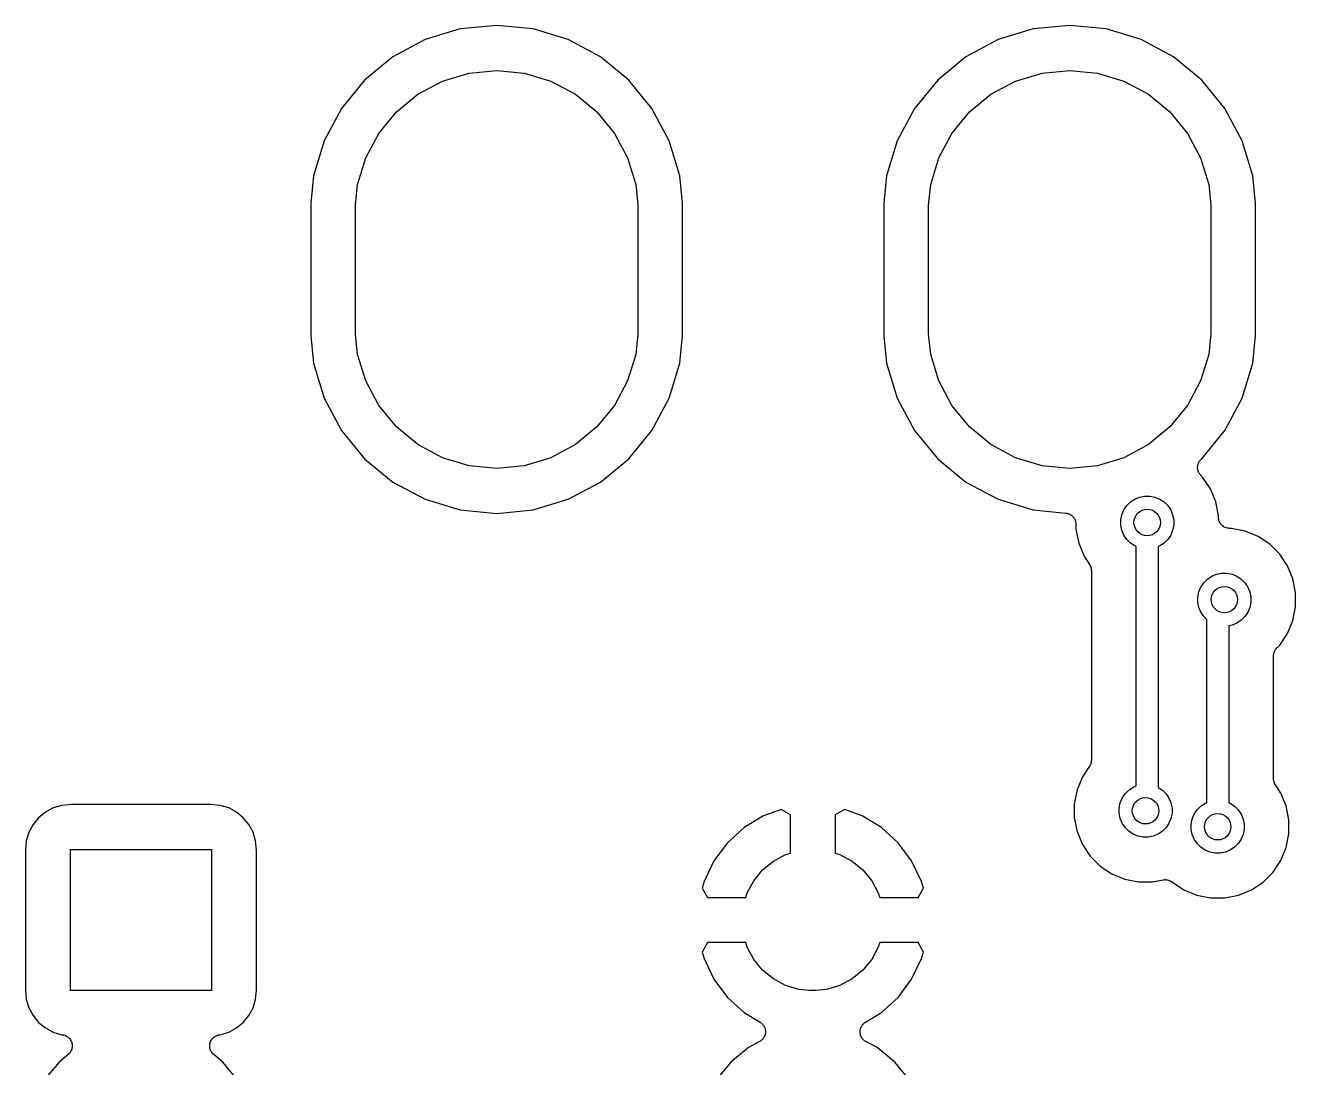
# Model space of a CAD drawing. Extents: x 0.81 to 4.31, y -4.31 to -0.81.
# Drawn here: x 1.423 to 1.991, y -2.138 to -1.673 of the extents above; entities that cross this region are included whole.
import ezdxf

# ---------------------------------------------------------------- set-up
doc = ezdxf.new("R2010")
doc.units = 0
doc.header["$MEASUREMENT"] = 0
doc.layers.add('BLACK', color=7, linetype='CONTINUOUS')

msp = doc.modelspace()

# ---------------------------------------------------------------- linework, layer by layer
at = {"layer": 'BLACK', "linetype": 'CONTINUOUS'}
for p, q in [((1.63386, -1.67251), (1.61759, -1.67411)), ((1.65013, -1.67411), (1.63386, -1.67251)), ((1.88976, -1.67251), (1.87349, -1.67411)), ((1.90603, -1.67411), (1.88976, -1.67251)), ((1.60194, -1.67886), (1.58753, -1.68657)), ((1.61759, -1.67411), (1.60194, -1.67886)), ((1.66577, -1.67886), (1.65013, -1.67411)), ((1.68019, -1.68657), (1.66577, -1.67886)), ((1.85785, -1.67886), (1.84343, -1.68657)), ((1.87349, -1.67411), (1.85785, -1.67886)), ((1.92168, -1.67886), (1.90603, -1.67411)), ((1.93609, -1.68657), (1.92168, -1.67886)), ((1.58753, -1.68657), (1.57489, -1.69694)), ((1.69283, -1.69694), (1.68019, -1.68657)), ((1.84343, -1.68657), (1.8308, -1.69694)), ((1.94873, -1.69694), (1.93609, -1.68657)), ((1.60964, -1.69743), (1.62151, -1.69382)), ((1.62151, -1.69382), (1.63386, -1.69261)), ((1.63386, -1.69261), (1.64621, -1.69382)), ((1.64621, -1.69382), (1.65808, -1.69743)), ((1.86554, -1.69743), (1.87742, -1.69382)), ((1.87742, -1.69382), (1.88976, -1.69261)), ((1.88976, -1.69261), (1.90211, -1.69382)), ((1.90211, -1.69382), (1.91399, -1.69743)), ((1.57489, -1.69694), (1.56452, -1.70957)), ((1.59869, -1.70328), (1.60964, -1.69743)), ((1.65808, -1.69743), (1.66902, -1.70328)), ((1.7032, -1.70957), (1.69283, -1.69694)), ((1.8308, -1.69694), (1.82042, -1.70957)), ((1.8546, -1.70328), (1.86554, -1.69743)), ((1.91399, -1.69743), (1.92493, -1.70328)), ((1.9591, -1.70957), (1.94873, -1.69694)), ((1.5891, -1.71115), (1.59869, -1.70328)), ((1.66902, -1.70328), (1.67862, -1.71115)), ((1.84501, -1.71115), (1.8546, -1.70328)), ((1.92493, -1.70328), (1.93452, -1.71115)), ((1.56452, -1.70957), (1.55681, -1.72399)), ((1.58123, -1.72074), (1.5891, -1.71115)), ((1.67862, -1.71115), (1.68649, -1.72074)), ((1.7109, -1.72399), (1.7032, -1.70957)), ((1.82042, -1.70957), (1.81272, -1.72399)), ((1.83713, -1.72074), (1.84501, -1.71115)), ((1.93452, -1.71115), (1.94239, -1.72074)), ((1.96681, -1.72399), (1.9591, -1.70957)), ((1.55681, -1.72399), (1.55207, -1.73964)), ((1.57538, -1.73168), (1.58123, -1.72074)), ((1.68649, -1.72074), (1.69234, -1.73168)), ((1.71565, -1.73964), (1.7109, -1.72399)), ((1.81272, -1.72399), (1.80797, -1.73964)), ((1.83129, -1.73168), (1.83713, -1.72074)), ((1.94239, -1.72074), (1.94824, -1.73168)), ((1.97156, -1.73964), (1.96681, -1.72399)), ((1.57178, -1.74356), (1.57538, -1.73168)), ((1.69234, -1.73168), (1.69594, -1.74356)), ((1.82768, -1.74356), (1.83129, -1.73168)), ((1.94824, -1.73168), (1.95184, -1.74356)), ((1.55207, -1.73964), (1.55087, -1.75183)), ((1.71685, -1.75183), (1.71565, -1.73964)), ((1.80797, -1.73964), (1.80677, -1.75183)), ((1.97276, -1.75183), (1.97156, -1.73964)), ((1.57087, -1.75281), (1.57178, -1.74356)), ((1.69594, -1.74356), (1.69685, -1.75281)), ((1.82677, -1.75281), (1.82768, -1.74356)), ((1.95184, -1.74356), (1.95276, -1.75281)), ((1.55087, -1.75183), (1.55087, -1.81116)), ((1.71685, -1.81116), (1.71685, -1.75183)), ((1.80677, -1.75183), (1.80677, -1.81116)), ((1.97276, -1.81116), (1.97276, -1.75183)), ((1.57087, -1.81018), (1.57087, -1.75281)), ((1.69685, -1.75281), (1.69685, -1.81018)), ((1.82677, -1.81018), (1.82677, -1.75281)), ((1.95276, -1.75281), (1.95276, -1.81018)), ((1.55087, -1.81116), (1.55207, -1.82336)), ((1.57178, -1.81944), (1.57087, -1.81018)), ((1.69685, -1.81018), (1.69594, -1.81944)), ((1.71565, -1.82336), (1.71685, -1.81116)), ((1.80677, -1.81116), (1.80797, -1.82336)), ((1.82768, -1.81944), (1.82677, -1.81018)), ((1.95276, -1.81018), (1.95184, -1.81944)), ((1.97156, -1.82336), (1.97276, -1.81116)), ((1.57538, -1.83131), (1.57178, -1.81944)), ((1.69594, -1.81944), (1.69234, -1.83131)), ((1.83129, -1.83131), (1.82768, -1.81944)), ((1.95184, -1.81944), (1.94824, -1.83131)), ((1.55207, -1.82336), (1.55681, -1.839)), ((1.7109, -1.839), (1.71565, -1.82336)), ((1.80797, -1.82336), (1.81272, -1.839)), ((1.96681, -1.839), (1.97156, -1.82336)), ((1.58123, -1.84225), (1.57538, -1.83131)), ((1.69234, -1.83131), (1.68649, -1.84225)), ((1.83713, -1.84225), (1.83129, -1.83131)), ((1.94824, -1.83131), (1.94239, -1.84225)), ((1.55681, -1.839), (1.56452, -1.85342)), ((1.5891, -1.85184), (1.58123, -1.84225)), ((1.68649, -1.84225), (1.67862, -1.85184)), ((1.7032, -1.85342), (1.7109, -1.839)), ((1.81272, -1.839), (1.82042, -1.85342)), ((1.84501, -1.85184), (1.83713, -1.84225)), ((1.94239, -1.84225), (1.93452, -1.85184)), ((1.9591, -1.85342), (1.96681, -1.839)), ((1.56452, -1.85342), (1.57489, -1.86605)), ((1.59869, -1.85972), (1.5891, -1.85184)), ((1.67862, -1.85184), (1.66902, -1.85972)), ((1.69283, -1.86605), (1.7032, -1.85342)), ((1.82042, -1.85342), (1.8308, -1.86605)), ((1.8546, -1.85972), (1.84501, -1.85184)), ((1.93452, -1.85184), (1.92493, -1.85972)), ((1.94873, -1.86605), (1.9591, -1.85342)), ((1.60964, -1.86557), (1.59869, -1.85972)), ((1.66902, -1.85972), (1.65808, -1.86557)), ((1.86554, -1.86557), (1.8546, -1.85972)), ((1.92493, -1.85972), (1.91399, -1.86557)), ((1.57489, -1.86605), (1.58753, -1.87643)), ((1.62151, -1.86917), (1.60964, -1.86557)), ((1.65808, -1.86557), (1.64621, -1.86917)), ((1.68019, -1.87643), (1.69283, -1.86605)), ((1.8308, -1.86605), (1.84343, -1.87643)), ((1.87742, -1.86917), (1.86554, -1.86557)), ((1.91399, -1.86557), (1.90211, -1.86917)), ((1.94854, -1.86624), (1.9487, -1.86608)), ((1.9487, -1.86608), (1.94873, -1.86605)), ((1.63386, -1.87038), (1.62151, -1.86917)), ((1.64621, -1.86917), (1.63386, -1.87038)), ((1.88976, -1.87038), (1.87742, -1.86917)), ((1.90211, -1.86917), (1.88976, -1.87038)), ((1.94687, -1.86989), (1.9469, -1.86967)), ((1.9469, -1.87015), (1.94687, -1.86989)), ((1.9469, -1.86944), (1.94695, -1.86918)), ((1.9469, -1.86967), (1.9469, -1.86944)), ((1.9469, -1.87041), (1.9469, -1.87015)), ((1.94694, -1.87064), (1.9469, -1.87041)), ((1.94696, -1.87086), (1.94694, -1.87064)), ((1.94695, -1.86918), (1.94698, -1.86892)), ((1.94703, -1.87112), (1.94696, -1.87086)), ((1.94698, -1.86892), (1.94705, -1.8687)), ((1.94708, -1.87137), (1.94703, -1.87112)), ((1.94705, -1.8687), (1.94709, -1.86848)), ((1.94717, -1.87158), (1.94708, -1.87137)), ((1.94709, -1.86848), (1.94719, -1.86824)), ((1.94723, -1.8718), (1.94717, -1.87158)), ((1.94719, -1.86824), (1.94727, -1.86799)), ((1.94735, -1.87203), (1.94723, -1.8718)), ((1.94727, -1.86799), (1.94738, -1.86779)), ((1.94738, -1.86779), (1.94747, -1.86758)), ((1.94747, -1.86758), (1.94761, -1.86736)), ((1.94761, -1.86736), (1.94774, -1.86713)), ((1.94774, -1.86713), (1.94788, -1.86696)), ((1.94788, -1.86696), (1.94801, -1.86677)), ((1.94801, -1.86677), (1.9482, -1.86659)), ((1.9482, -1.86659), (1.94836, -1.86638)), ((1.94836, -1.86638), (1.94854, -1.86624)), ((1.58753, -1.87643), (1.60194, -1.88413)), ((1.66577, -1.88413), (1.68019, -1.87643)), ((1.84343, -1.87643), (1.85785, -1.88413)), ((1.94745, -1.87227), (1.94735, -1.87203)), ((1.94757, -1.87247), (1.94745, -1.87227)), ((1.94768, -1.87267), (1.94757, -1.87247)), ((1.94784, -1.87287), (1.94768, -1.87267)), ((1.94799, -1.87309), (1.94784, -1.87287)), ((1.94815, -1.87325), (1.94799, -1.87309)), ((1.94829, -1.87343), (1.94815, -1.87325)), ((1.94834, -1.87348), (1.94829, -1.87343)), ((1.94909, -1.87424), (1.94834, -1.87348)), ((1.95257, -1.87945), (1.94909, -1.87424)), ((1.91879, -1.88405), (1.92094, -1.88316)), ((1.92094, -1.88316), (1.92322, -1.8827)), ((1.92322, -1.8827), (1.92555, -1.8827)), ((1.92555, -1.8827), (1.92783, -1.88316)), ((1.92783, -1.88316), (1.92998, -1.88405)), ((1.95497, -1.88524), (1.95257, -1.87945)), ((1.60194, -1.88413), (1.61759, -1.88888)), ((1.61759, -1.88888), (1.63386, -1.89048)), ((1.63386, -1.89048), (1.65013, -1.88888)), ((1.65013, -1.88888), (1.66577, -1.88413)), ((1.85785, -1.88413), (1.87349, -1.88888)), ((1.87349, -1.88888), (1.88806, -1.89031)), ((1.91392, -1.88892), (1.91521, -1.88698)), ((1.91521, -1.88698), (1.91685, -1.88534)), ((1.91685, -1.88534), (1.91879, -1.88405)), ((1.92998, -1.88405), (1.93191, -1.88534)), ((1.93191, -1.88534), (1.93356, -1.88698)), ((1.93356, -1.88698), (1.93485, -1.88892)), ((1.95619, -1.89138), (1.95497, -1.88524)), ((1.88806, -1.89031), (1.88813, -1.89032)), ((1.88813, -1.89032), (1.88835, -1.89037)), ((1.88835, -1.89037), (1.88858, -1.89039)), ((1.88858, -1.89039), (1.88883, -1.89047)), ((1.88883, -1.89047), (1.88909, -1.89052)), ((1.88909, -1.89052), (1.88929, -1.89061)), ((1.88929, -1.89061), (1.88951, -1.89068)), ((1.88951, -1.89068), (1.88974, -1.8908)), ((1.88974, -1.8908), (1.88998, -1.89091)), ((1.88998, -1.89091), (1.89017, -1.89104)), ((1.89017, -1.89104), (1.89037, -1.89114)), ((1.89037, -1.89114), (1.89057, -1.89131)), ((1.89057, -1.89131), (1.89079, -1.89146)), ((1.89079, -1.89146), (1.89095, -1.89162)), ((1.89095, -1.89162), (1.89112, -1.89177)), ((1.89112, -1.89177), (1.89129, -1.89197)), ((1.89129, -1.89197), (1.89147, -1.89216)), ((1.89147, -1.89216), (1.89159, -1.89235)), ((1.89159, -1.89235), (1.89174, -1.89252)), ((1.89174, -1.89252), (1.89186, -1.89275)), ((1.89186, -1.89275), (1.892, -1.89297)), ((1.892, -1.89297), (1.89209, -1.89318)), ((1.89209, -1.89318), (1.8922, -1.89338)), ((1.8922, -1.89338), (1.89227, -1.89363)), ((1.89227, -1.89363), (1.89237, -1.89388)), ((1.89237, -1.89388), (1.89241, -1.8941)), ((1.89241, -1.8941), (1.89248, -1.89432)), ((1.89248, -1.89432), (1.8925, -1.89458)), ((1.8925, -1.89458), (1.89255, -1.89484)), ((1.91257, -1.89335), (1.91303, -1.89107)), ((1.91257, -1.89568), (1.91257, -1.89335)), ((1.91303, -1.89107), (1.91392, -1.88892)), ((1.93485, -1.88892), (1.93574, -1.89107)), ((1.93574, -1.89107), (1.93619, -1.89335)), ((1.93619, -1.89335), (1.93619, -1.89568)), ((1.95619, -1.89215), (1.95619, -1.89138)), ((1.95624, -1.89262), (1.95619, -1.89215)), ((1.95628, -1.89309), (1.95624, -1.89262)), ((1.95629, -1.89311), (1.95628, -1.89309)), ((1.95629, -1.89312), (1.95629, -1.89311)), ((1.95643, -1.89357), (1.95629, -1.89312)), ((1.95656, -1.89402), (1.95643, -1.89357)), ((1.95657, -1.89404), (1.95656, -1.89402)), ((1.95657, -1.89406), (1.95657, -1.89404)), ((1.95679, -1.89447), (1.95657, -1.89406)), ((1.95701, -1.89489), (1.95679, -1.89447)), ((1.89255, -1.89484), (1.89255, -1.89506)), ((1.89255, -1.89506), (1.89257, -1.89529)), ((1.89257, -1.89529), (1.89257, -1.89765)), ((1.89257, -1.89765), (1.8938, -1.90379)), ((1.91303, -1.89796), (1.91257, -1.89568)), ((1.91392, -1.90011), (1.91303, -1.89796)), ((1.91521, -1.90204), (1.91392, -1.90011)), ((1.93485, -1.90011), (1.93356, -1.90204)), ((1.93574, -1.89796), (1.93485, -1.90011)), ((1.93619, -1.89568), (1.93574, -1.89796)), ((1.95702, -1.8949), (1.95701, -1.89489)), ((1.95703, -1.89492), (1.95702, -1.8949)), ((1.95733, -1.89528), (1.95703, -1.89492)), ((1.95762, -1.89565), (1.95733, -1.89528)), ((1.95764, -1.89566), (1.95762, -1.89565)), ((1.95765, -1.89568), (1.95764, -1.89566)), ((1.95801, -1.89598), (1.95765, -1.89568)), ((1.95837, -1.89628), (1.95801, -1.89598)), ((1.95839, -1.89629), (1.95837, -1.89628)), ((1.9584, -1.8963), (1.95839, -1.89629)), ((1.95881, -1.89652), (1.9584, -1.8963)), ((1.95922, -1.89675), (1.95881, -1.89652)), ((1.95924, -1.89675), (1.95922, -1.89675)), ((1.95926, -1.89676), (1.95924, -1.89675)), ((1.95971, -1.8969), (1.95926, -1.89676)), ((1.96016, -1.89704), (1.95971, -1.8969)), ((1.96017, -1.89704), (1.96016, -1.89704)), ((1.96019, -1.89705), (1.96017, -1.89704)), ((1.96066, -1.8971), (1.96019, -1.89705)), ((1.96112, -1.89715), (1.96066, -1.8971)), ((1.96116, -1.89715), (1.96112, -1.89715)), ((1.96119, -1.89715), (1.96116, -1.89715)), ((1.96116, -1.89715), (1.96116, -1.89715)), ((1.96116, -1.89715), (1.96116, -1.89715)), ((1.96197, -1.89715), (1.96119, -1.89715)), ((1.96811, -1.89837), (1.96197, -1.89715)), ((1.9739, -1.90077), (1.96811, -1.89837)), ((1.8938, -1.90379), (1.89619, -1.90958)), ((1.91685, -1.90369), (1.91521, -1.90204)), ((1.91879, -1.90498), (1.91685, -1.90369)), ((1.91946, -1.90526), (1.91879, -1.90498)), ((1.91946, -2.01216), (1.91946, -1.90526)), ((1.92998, -1.90498), (1.9293, -1.90526)), ((1.9293, -1.90526), (1.9293, -2.0128)), ((1.93191, -1.90369), (1.92998, -1.90498)), ((1.93356, -1.90204), (1.93191, -1.90369)), ((1.97911, -1.90425), (1.9739, -1.90077)), ((1.98354, -1.90868), (1.97911, -1.90425)), ((1.89619, -1.90958), (1.89862, -1.91321)), ((1.98702, -1.91389), (1.98354, -1.90868)), ((1.89862, -1.91321), (1.89863, -1.91322)), ((1.89863, -1.91322), (1.89863, -1.91322)), ((1.89863, -1.91322), (1.89863, -1.91323)), ((1.89863, -1.91323), (1.89866, -1.91327)), ((1.89866, -1.91327), (1.89887, -1.91368)), ((1.89887, -1.91368), (1.89909, -1.91409)), ((1.89909, -1.91409), (1.89909, -1.91411)), ((1.89909, -1.91411), (1.89911, -1.91414)), ((1.89911, -1.91414), (1.89923, -1.91458)), ((1.89923, -1.91458), (1.89937, -1.91502)), ((1.89937, -1.91502), (1.89937, -1.91505)), ((1.89937, -1.91505), (1.89938, -1.91508)), ((1.89938, -1.91508), (1.89942, -1.91553)), ((1.89942, -1.91553), (1.89946, -1.91599)), ((1.89946, -1.91599), (1.89946, -2.00062)), ((1.95539, -1.91761), (1.95767, -1.91715)), ((1.95767, -1.91715), (1.96, -1.91715)), ((1.96, -1.91715), (1.96228, -1.91761)), ((1.98942, -1.91968), (1.98702, -1.91389)), ((1.94837, -1.92337), (1.94966, -1.92143)), ((1.94966, -1.92143), (1.9513, -1.91979)), ((1.9513, -1.91979), (1.95324, -1.9185)), ((1.95324, -1.9185), (1.95539, -1.91761)), ((1.96228, -1.91761), (1.96443, -1.9185)), ((1.96443, -1.9185), (1.96636, -1.91979)), ((1.96636, -1.91979), (1.96801, -1.92143)), ((1.96801, -1.92143), (1.9693, -1.92337)), ((1.99064, -1.92583), (1.98942, -1.91968)), ((1.94702, -1.9278), (1.94748, -1.92552)), ((1.94702, -1.93013), (1.94702, -1.9278)), ((1.94748, -1.92552), (1.94837, -1.92337)), ((1.9693, -1.92337), (1.97019, -1.92552)), ((1.97019, -1.92552), (1.97064, -1.9278)), ((1.97064, -1.9278), (1.97064, -1.93013)), ((1.99064, -1.9321), (1.99064, -1.92583)), ((1.94748, -1.93241), (1.94702, -1.93013)), ((1.94837, -1.93456), (1.94748, -1.93241)), ((1.97019, -1.93241), (1.9693, -1.93456)), ((1.97064, -1.93013), (1.97019, -1.93241)), ((1.98942, -1.93824), (1.99064, -1.9321)), ((1.94966, -1.93649), (1.94837, -1.93456)), ((1.95093, -1.93776), (1.94966, -1.93649)), ((1.95093, -2.01963), (1.95093, -1.93776)), ((1.96443, -1.93943), (1.96228, -1.94032)), ((1.96636, -1.93814), (1.96443, -1.93943)), ((1.96801, -1.93649), (1.96636, -1.93814)), ((1.9693, -1.93456), (1.96801, -1.93649)), ((1.98702, -1.94403), (1.98942, -1.93824)), ((1.96228, -1.94032), (1.96077, -1.94062)), ((1.96077, -1.94062), (1.96077, -2.01963)), ((1.98354, -1.94924), (1.98702, -1.94403)), ((1.9814, -1.95171), (1.98161, -1.9513)), ((1.98161, -1.9513), (1.98163, -1.95128)), ((1.98163, -1.95128), (1.98164, -1.95126)), ((1.98164, -1.95126), (1.98194, -1.95091)), ((1.98194, -1.95091), (1.98223, -1.95055)), ((1.98223, -1.95055), (1.98354, -1.94924)), ((1.98077, -1.95402), (1.98082, -1.95356)), ((1.98077, -1.95407), (1.98077, -1.95402)), ((1.98077, -1.95409), (1.98077, -1.95407)), ((1.98077, -1.95407), (1.98077, -1.95407)), ((1.98077, -1.95407), (1.98077, -1.95407)), ((1.98077, -2.0089), (1.98077, -1.95409)), ((1.98082, -1.95356), (1.98087, -1.9531)), ((1.98087, -1.95307), (1.98088, -1.95305)), ((1.98087, -1.9531), (1.98087, -1.95307)), ((1.98088, -1.95305), (1.98102, -1.9526)), ((1.98102, -1.9526), (1.98115, -1.95216)), ((1.98115, -1.95216), (1.98116, -1.95214)), ((1.98116, -1.95214), (1.98117, -1.95212)), ((1.98117, -1.95212), (1.9814, -1.95171)), ((1.89921, -2.0021), (1.89908, -2.00253)), ((1.89935, -2.00166), (1.89921, -2.0021)), ((1.89936, -2.00163), (1.89935, -2.00166)), ((1.89941, -2.00114), (1.89936, -2.0016)), ((1.89936, -2.0016), (1.89936, -2.00163)), ((1.89946, -2.00069), (1.89941, -2.00114)), ((1.89946, -2.00062), (1.89946, -2.00063)), ((1.89946, -2.00063), (1.89946, -2.00063)), ((1.89946, -2.00063), (1.89946, -2.00063)), ((1.89946, -2.00063), (1.89946, -2.00069)), ((1.89862, -2.00339), (1.89544, -2.00815)), ((1.89884, -2.00299), (1.89862, -2.00339)), ((1.89906, -2.00259), (1.89884, -2.00299)), ((1.89907, -2.00256), (1.89906, -2.00259)), ((1.89908, -2.00253), (1.89907, -2.00256)), ((1.89544, -2.00815), (1.89305, -2.01394)), ((1.91611, -2.01404), (1.91804, -2.01275)), ((1.91804, -2.01275), (1.91946, -2.01216)), ((1.9293, -2.0128), (1.93116, -2.01404)), ((1.98081, -2.00935), (1.98077, -2.0089)), ((1.98085, -2.00981), (1.98081, -2.00935)), ((1.98086, -2.00984), (1.98085, -2.00981)), ((1.98086, -2.00987), (1.98086, -2.00984)), ((1.981, -2.01031), (1.98086, -2.00987)), ((1.98112, -2.01075), (1.981, -2.01031)), ((1.98114, -2.01077), (1.98112, -2.01075)), ((1.98115, -2.0108), (1.98114, -2.01077)), ((1.98136, -2.0112), (1.98115, -2.0108)), ((1.98157, -2.01162), (1.98136, -2.0112)), ((1.9816, -2.01166), (1.98157, -2.01162)), ((1.98161, -2.01167), (1.9816, -2.01166)), ((1.9816, -2.01166), (1.9816, -2.01166)), ((1.9816, -2.01166), (1.9816, -2.01166)), ((1.98404, -2.01531), (1.98161, -2.01167)), ((1.89305, -2.01394), (1.89182, -2.02008)), ((1.91228, -2.01977), (1.91317, -2.01762)), ((1.91317, -2.01762), (1.91446, -2.01569)), ((1.91446, -2.01569), (1.91611, -2.01404)), ((1.93116, -2.01404), (1.93281, -2.01569)), ((1.93281, -2.01569), (1.9341, -2.01762)), ((1.9341, -2.01762), (1.93499, -2.01977)), ((1.98644, -2.02109), (1.98404, -2.01531)), ((1.43235, -2.02384), (1.42931, -2.02634)), ((1.43583, -2.02198), (1.43235, -2.02384)), ((1.4396, -2.02084), (1.43583, -2.02198)), ((1.44377, -2.02043), (1.4396, -2.02084)), ((1.50627, -2.02043), (1.44377, -2.02043)), ((1.51043, -2.02084), (1.50627, -2.02043)), ((1.5142, -2.02198), (1.51043, -2.02084)), ((1.51768, -2.02384), (1.5142, -2.02198)), ((1.52072, -2.02634), (1.51768, -2.02384)), ((1.76085, -2.02271), (1.753, -2.02552)), ((1.76502, -2.02499), (1.76085, -2.02271)), ((1.76502, -2.04217), (1.76502, -2.02499)), ((1.78918, -2.02271), (1.78502, -2.02499)), ((1.78502, -2.02499), (1.78502, -2.04217)), ((1.79703, -2.02552), (1.78918, -2.02271)), ((1.89182, -2.02008), (1.89182, -2.02635)), ((1.91182, -2.02205), (1.91228, -2.01977)), ((1.91182, -2.02438), (1.91182, -2.02205)), ((1.91228, -2.02666), (1.91182, -2.02438)), ((1.93499, -2.01977), (1.93545, -2.02205)), ((1.93545, -2.02438), (1.93499, -2.02666)), ((1.93545, -2.02205), (1.93545, -2.02438)), ((1.94449, -2.02693), (1.94538, -2.02478)), ((1.94538, -2.02478), (1.94667, -2.02284)), ((1.94667, -2.02284), (1.94832, -2.0212)), ((1.94832, -2.0212), (1.95025, -2.01991)), ((1.95025, -2.01991), (1.95093, -2.01963)), ((1.96077, -2.01963), (1.96144, -2.01991)), ((1.96144, -2.01991), (1.96338, -2.0212)), ((1.96338, -2.0212), (1.96502, -2.02284)), ((1.96502, -2.02284), (1.96631, -2.02478)), ((1.96631, -2.02478), (1.9672, -2.02693)), ((1.98766, -2.02724), (1.98644, -2.02109)), ((1.42681, -2.02939), (1.42495, -2.03286)), ((1.42931, -2.02634), (1.42681, -2.02939)), ((1.52322, -2.02939), (1.52072, -2.02634)), ((1.52508, -2.03286), (1.52322, -2.02939)), ((1.74434, -2.03071), (1.73687, -2.03749)), ((1.753, -2.02552), (1.74434, -2.03071)), ((1.80569, -2.03071), (1.79703, -2.02552)), ((1.81316, -2.03749), (1.80569, -2.03071)), ((1.89182, -2.02635), (1.89305, -2.0325)), ((1.91317, -2.02881), (1.91228, -2.02666)), ((1.91446, -2.03075), (1.91317, -2.02881)), ((1.9341, -2.02881), (1.93281, -2.03075)), ((1.93499, -2.02666), (1.9341, -2.02881)), ((1.94404, -2.02921), (1.94449, -2.02693)), ((1.94404, -2.03154), (1.94404, -2.02921)), ((1.9672, -2.02693), (1.96766, -2.02921)), ((1.96766, -2.02921), (1.96766, -2.03154)), ((1.98766, -2.03351), (1.98766, -2.02724)), ((1.42495, -2.03286), (1.42381, -2.03663)), ((1.52622, -2.03663), (1.52508, -2.03286)), ((1.89305, -2.0325), (1.89544, -2.03828)), ((1.91611, -2.03239), (1.91446, -2.03075)), ((1.91804, -2.03368), (1.91611, -2.03239)), ((1.92019, -2.03457), (1.91804, -2.03368)), ((1.92247, -2.03503), (1.92019, -2.03457)), ((1.9248, -2.03503), (1.92247, -2.03503)), ((1.92708, -2.03457), (1.9248, -2.03503)), ((1.92923, -2.03368), (1.92708, -2.03457)), ((1.93116, -2.03239), (1.92923, -2.03368)), ((1.93281, -2.03075), (1.93116, -2.03239)), ((1.94449, -2.03382), (1.94404, -2.03154)), ((1.94538, -2.03597), (1.94449, -2.03382)), ((1.94667, -2.0379), (1.94538, -2.03597)), ((1.96631, -2.03597), (1.96502, -2.0379)), ((1.9672, -2.03382), (1.96631, -2.03597)), ((1.96766, -2.03154), (1.9672, -2.03382)), ((1.98644, -2.03965), (1.98766, -2.03351)), ((1.42381, -2.03663), (1.4234, -2.0408)), ((1.4234, -2.0408), (1.4234, -2.1033)), ((1.44352, -2.10354), (1.44352, -2.04055)), ((1.44352, -2.04055), (1.50651, -2.04055)), ((1.50651, -2.04055), (1.50651, -2.10354)), ((1.52663, -2.0408), (1.52622, -2.03663)), ((1.52663, -2.1033), (1.52663, -2.0408)), ((1.73687, -2.03749), (1.73086, -2.0456)), ((1.81917, -2.0456), (1.81316, -2.03749)), ((1.89544, -2.03828), (1.89893, -2.04349)), ((1.94832, -2.03955), (1.94667, -2.0379)), ((1.95025, -2.04084), (1.94832, -2.03955)), ((1.9524, -2.04173), (1.95025, -2.04084)), ((1.95468, -2.04218), (1.9524, -2.04173)), ((1.95929, -2.04173), (1.95701, -2.04218)), ((1.96144, -2.04084), (1.95929, -2.04173)), ((1.96338, -2.03955), (1.96144, -2.04084)), ((1.96502, -2.0379), (1.96338, -2.03955)), ((1.98404, -2.04544), (1.98644, -2.03965)), ((1.73086, -2.0456), (1.72649, -2.05483)), ((1.75264, -2.04967), (1.75743, -2.04573)), ((1.75743, -2.04573), (1.7629, -2.04281)), ((1.7629, -2.04281), (1.76502, -2.04217)), ((1.78502, -2.04217), (1.78713, -2.04281)), ((1.78713, -2.04281), (1.7926, -2.04573)), ((1.7926, -2.04573), (1.79739, -2.04967)), ((1.82354, -2.05483), (1.81917, -2.0456)), ((1.89893, -2.04349), (1.90336, -2.04793)), ((1.95701, -2.04218), (1.95468, -2.04218)), ((1.98056, -2.05065), (1.98404, -2.04544)), ((1.7487, -2.05446), (1.75264, -2.04967)), ((1.79739, -2.04967), (1.80133, -2.05446)), ((1.90336, -2.04793), (1.90857, -2.05141)), ((1.90857, -2.05141), (1.91436, -2.0538)), ((1.97644, -2.05477), (1.98056, -2.05065)), ((1.72649, -2.05483), (1.72561, -2.05774)), ((1.72561, -2.05774), (1.72798, -2.06205)), ((1.74578, -2.05994), (1.7487, -2.05446)), ((1.80133, -2.05446), (1.80426, -2.05994)), ((1.82205, -2.06205), (1.82442, -2.05774)), ((1.82442, -2.05774), (1.82354, -2.05483)), ((1.91436, -2.0538), (1.9205, -2.05503)), ((1.9205, -2.05503), (1.92677, -2.05503)), ((1.92677, -2.05503), (1.93145, -2.05409)), ((1.93145, -2.05409), (1.93147, -2.05409)), ((1.93147, -2.05409), (1.93152, -2.05408)), ((1.93147, -2.05409), (1.93147, -2.05409)), ((1.93147, -2.05409), (1.93147, -2.05409)), ((1.93152, -2.05408), (1.93198, -2.05404)), ((1.93198, -2.05404), (1.93244, -2.054)), ((1.93244, -2.054), (1.93247, -2.054)), ((1.93247, -2.054), (1.9325, -2.054)), ((1.9325, -2.054), (1.93295, -2.05405)), ((1.93295, -2.05405), (1.93341, -2.0541)), ((1.93341, -2.0541), (1.93344, -2.0541)), ((1.93344, -2.0541), (1.93347, -2.05411)), ((1.93347, -2.05411), (1.93391, -2.05425)), ((1.93391, -2.05425), (1.93435, -2.05438)), ((1.93435, -2.05438), (1.93437, -2.05439)), ((1.93437, -2.05439), (1.9344, -2.0544)), ((1.9344, -2.0544), (1.9348, -2.05462)), ((1.9348, -2.05462), (1.93521, -2.05484)), ((1.93521, -2.05484), (1.94078, -2.05856)), ((1.94078, -2.05856), (1.94657, -2.06096)), ((1.96513, -2.06096), (1.97092, -2.05856)), ((1.97092, -2.05856), (1.97613, -2.05508)), ((1.97613, -2.05508), (1.97644, -2.05477)), ((1.97644, -2.05477), (1.97644, -2.05477)), ((1.72798, -2.06205), (1.74514, -2.06205)), ((1.74514, -2.06205), (1.74578, -2.05994)), ((1.80426, -2.05994), (1.8049, -2.06205)), ((1.8049, -2.06205), (1.82205, -2.06205)), ((1.94657, -2.06096), (1.95271, -2.06218)), ((1.95271, -2.06218), (1.95898, -2.06218)), ((1.95898, -2.06218), (1.96513, -2.06096)), ((1.72798, -2.08205), (1.72561, -2.08635)), ((1.72561, -2.08635), (1.72649, -2.08926)), ((1.74514, -2.08205), (1.72798, -2.08205)), ((1.74578, -2.08416), (1.74514, -2.08205)), ((1.7487, -2.08963), (1.74578, -2.08416)), ((1.80426, -2.08416), (1.80133, -2.08963)), ((1.8049, -2.08205), (1.80426, -2.08416)), ((1.82205, -2.08205), (1.8049, -2.08205)), ((1.82442, -2.08635), (1.82205, -2.08205)), ((1.82354, -2.08926), (1.82442, -2.08635)), ((1.72649, -2.08926), (1.73086, -2.0985)), ((1.75264, -2.09443), (1.7487, -2.08963)), ((1.80133, -2.08963), (1.79739, -2.09443)), ((1.81917, -2.0985), (1.82354, -2.08926)), ((1.73086, -2.0985), (1.73687, -2.1066)), ((1.75743, -2.09836), (1.75264, -2.09443)), ((1.7629, -2.10129), (1.75743, -2.09836)), ((1.7926, -2.09836), (1.78713, -2.10129)), ((1.79739, -2.09443), (1.7926, -2.09836)), ((1.81316, -2.1066), (1.81917, -2.0985)), ((1.4234, -2.1033), (1.42381, -2.10746)), ((1.50651, -2.10354), (1.44352, -2.10354)), ((1.52622, -2.10746), (1.52663, -2.1033)), ((1.76884, -2.10309), (1.7629, -2.10129)), ((1.77347, -2.10354), (1.76884, -2.10309)), ((1.77656, -2.10354), (1.77347, -2.10354)), ((1.78119, -2.10309), (1.77656, -2.10354)), ((1.78713, -2.10129), (1.78119, -2.10309)), ((1.42381, -2.10746), (1.42495, -2.11123)), ((1.52508, -2.11123), (1.52622, -2.10746)), ((1.73687, -2.1066), (1.74434, -2.11338)), ((1.80569, -2.11338), (1.81316, -2.1066)), ((1.42495, -2.11123), (1.42681, -2.11471)), ((1.42681, -2.11471), (1.42931, -2.11775)), ((1.52072, -2.11775), (1.52322, -2.11471)), ((1.52322, -2.11471), (1.52508, -2.11123)), ((1.74434, -2.11338), (1.75147, -2.11766)), ((1.79856, -2.11766), (1.80569, -2.11338)), ((1.42931, -2.11775), (1.43235, -2.12025)), ((1.43235, -2.12025), (1.43583, -2.12211)), ((1.5142, -2.12211), (1.51768, -2.12025)), ((1.51768, -2.12025), (1.52072, -2.11775)), ((1.75147, -2.11766), (1.75153, -2.11769)), ((1.75153, -2.11769), (1.75181, -2.11791)), ((1.75181, -2.11791), (1.75211, -2.11811)), ((1.75211, -2.11811), (1.7522, -2.1182)), ((1.7522, -2.1182), (1.75231, -2.11829)), ((1.75231, -2.11829), (1.75254, -2.11855)), ((1.75254, -2.11855), (1.75279, -2.1188)), ((1.75279, -2.1188), (1.75286, -2.11892)), ((1.75286, -2.11892), (1.75295, -2.11902)), ((1.75295, -2.11902), (1.75313, -2.11932)), ((1.75313, -2.11932), (1.75333, -2.11962)), ((1.75333, -2.11962), (1.75338, -2.11974)), ((1.75338, -2.11974), (1.75345, -2.11986)), ((1.75345, -2.11986), (1.75356, -2.12019)), ((1.75356, -2.12019), (1.75369, -2.12052)), ((1.75369, -2.12052), (1.75372, -2.12066)), ((1.75372, -2.12066), (1.75376, -2.12078)), ((1.75376, -2.12078), (1.75381, -2.12113)), ((1.75381, -2.12113), (1.75388, -2.12148)), ((1.79616, -2.12141), (1.79623, -2.12107)), ((1.79616, -2.12155), (1.79616, -2.12141)), ((1.79623, -2.12107), (1.79628, -2.12072)), ((1.79628, -2.12072), (1.79633, -2.12059)), ((1.79633, -2.12059), (1.79636, -2.12046)), ((1.79636, -2.12046), (1.7965, -2.12013)), ((1.7965, -2.12013), (1.79662, -2.1198)), ((1.79662, -2.1198), (1.79669, -2.11968)), ((1.79669, -2.11968), (1.79674, -2.11956)), ((1.79674, -2.11956), (1.79694, -2.11926)), ((1.79694, -2.11926), (1.79712, -2.11896)), ((1.79712, -2.11896), (1.79721, -2.11886)), ((1.79721, -2.11886), (1.79729, -2.11875)), ((1.79729, -2.11875), (1.79754, -2.1185)), ((1.79754, -2.1185), (1.79778, -2.11824)), ((1.79778, -2.11824), (1.79788, -2.11816)), ((1.79788, -2.11816), (1.79798, -2.11806)), ((1.79798, -2.11806), (1.79827, -2.11787)), ((1.79827, -2.11787), (1.79856, -2.11766)), ((1.43583, -2.12211), (1.4396, -2.12325)), ((1.4396, -2.12325), (1.43982, -2.12328)), ((1.43982, -2.12328), (1.43987, -2.12328)), ((1.43987, -2.12328), (1.43987, -2.12328)), ((1.43987, -2.12328), (1.43987, -2.12328)), ((1.43987, -2.12328), (1.43989, -2.12328)), ((1.43989, -2.12328), (1.44036, -2.12338)), ((1.44036, -2.12338), (1.44082, -2.12348)), ((1.44082, -2.12348), (1.44083, -2.12348)), ((1.44083, -2.12348), (1.44084, -2.12349)), ((1.44084, -2.12349), (1.44128, -2.12368)), ((1.44128, -2.12368), (1.44172, -2.12386)), ((1.44172, -2.12386), (1.44173, -2.12387)), ((1.44173, -2.12387), (1.44174, -2.12387)), ((1.44174, -2.12387), (1.44214, -2.12415)), ((1.44214, -2.12415), (1.44253, -2.12441)), ((1.44253, -2.12441), (1.44253, -2.12442)), ((1.44253, -2.12442), (1.44254, -2.12442)), ((1.44254, -2.12442), (1.44288, -2.12477)), ((1.44288, -2.12477), (1.44321, -2.12511)), ((1.44321, -2.12511), (1.44322, -2.12511)), ((1.44322, -2.12511), (1.44322, -2.12512)), ((1.44322, -2.12512), (1.44349, -2.12553)), ((1.44349, -2.12553), (1.44375, -2.12592)), ((1.44375, -2.12592), (1.44375, -2.12593)), ((1.44375, -2.12593), (1.44376, -2.12594)), ((1.44376, -2.12594), (1.44394, -2.12639)), ((1.44394, -2.12639), (1.44412, -2.12682)), ((1.44412, -2.12682), (1.44412, -2.12683)), ((1.44412, -2.12683), (1.44412, -2.12684)), ((1.44412, -2.12684), (1.44421, -2.12732)), ((1.50583, -2.12724), (1.50593, -2.12677)), ((1.50593, -2.12676), (1.50612, -2.12632)), ((1.50593, -2.12677), (1.50593, -2.12676)), ((1.50593, -2.12677), (1.50593, -2.12677)), ((1.50612, -2.12632), (1.50631, -2.12587)), ((1.50631, -2.12586), (1.50658, -2.12547)), ((1.50631, -2.12587), (1.50631, -2.12586)), ((1.50631, -2.12587), (1.50631, -2.12587)), ((1.50658, -2.12547), (1.50685, -2.12507)), ((1.50685, -2.12507), (1.50686, -2.12506)), ((1.50686, -2.12505), (1.5072, -2.12472)), ((1.50686, -2.12506), (1.50686, -2.12505)), ((1.5072, -2.12472), (1.50754, -2.12438)), ((1.50754, -2.12438), (1.50755, -2.12437)), ((1.50755, -2.12437), (1.50756, -2.12437)), ((1.50756, -2.12437), (1.50796, -2.1241)), ((1.50796, -2.1241), (1.50836, -2.12384)), ((1.50836, -2.12384), (1.50836, -2.12383)), ((1.50836, -2.12383), (1.50837, -2.12383)), ((1.50837, -2.12383), (1.50882, -2.12365)), ((1.50882, -2.12365), (1.50926, -2.12347)), ((1.50926, -2.12347), (1.50927, -2.12346)), ((1.50927, -2.12346), (1.50974, -2.12337)), ((1.50927, -2.12346), (1.50927, -2.12346)), ((1.50974, -2.12337), (1.51022, -2.12328)), ((1.51022, -2.12328), (1.51043, -2.12325)), ((1.51043, -2.12325), (1.5142, -2.12211)), ((1.75126, -2.12636), (1.74627, -2.12902)), ((1.75155, -2.12616), (1.75126, -2.12636)), ((1.75186, -2.12598), (1.75155, -2.12616)), ((1.75196, -2.12589), (1.75186, -2.12598)), ((1.75207, -2.12581), (1.75196, -2.12589)), ((1.75232, -2.12556), (1.75207, -2.12581)), ((1.75258, -2.12533), (1.75232, -2.12556)), ((1.75267, -2.12522), (1.75258, -2.12533)), ((1.75276, -2.12512), (1.75267, -2.12522)), ((1.75296, -2.12483), (1.75276, -2.12512)), ((1.75317, -2.12455), (1.75296, -2.12483)), ((1.75323, -2.12443), (1.75317, -2.12455)), ((1.7533, -2.12431), (1.75323, -2.12443)), ((1.75344, -2.12399), (1.7533, -2.12431)), ((1.75359, -2.12367), (1.75344, -2.12399)), ((1.75363, -2.12354), (1.75359, -2.12367)), ((1.75368, -2.12341), (1.75363, -2.12354)), ((1.75375, -2.12307), (1.75368, -2.12341)), ((1.75384, -2.12272), (1.75375, -2.12307)), ((1.75385, -2.12259), (1.75384, -2.12272)), ((1.75387, -2.12246), (1.75385, -2.12259)), ((1.75388, -2.1221), (1.75387, -2.12246)), ((1.75388, -2.12148), (1.75388, -2.12162)), ((1.75388, -2.12162), (1.7539, -2.12175)), ((1.7539, -2.12175), (1.75388, -2.1221)), ((1.79614, -2.12168), (1.79616, -2.12155)), ((1.79615, -2.12203), (1.79614, -2.12168)), ((1.79615, -2.12239), (1.79615, -2.12203)), ((1.79618, -2.12252), (1.79615, -2.12239)), ((1.79618, -2.12265), (1.79618, -2.12252)), ((1.79627, -2.123), (1.79618, -2.12265)), ((1.79633, -2.12335), (1.79627, -2.123)), ((1.79638, -2.12347), (1.79633, -2.12335)), ((1.79641, -2.1236), (1.79638, -2.12347)), ((1.79656, -2.12392), (1.79641, -2.1236)), ((1.79669, -2.12425), (1.79656, -2.12392)), ((1.79677, -2.12437), (1.79669, -2.12425)), ((1.79682, -2.12449), (1.79677, -2.12437)), ((1.79703, -2.12477), (1.79682, -2.12449)), ((1.79723, -2.12507), (1.79703, -2.12477)), ((1.79732, -2.12517), (1.79723, -2.12507)), ((1.7974, -2.12528), (1.79732, -2.12517)), ((1.79766, -2.12551), (1.7974, -2.12528)), ((1.79791, -2.12577), (1.79766, -2.12551)), ((1.79802, -2.12585), (1.79791, -2.12577)), ((1.79812, -2.12594), (1.79802, -2.12585)), ((1.79842, -2.12612), (1.79812, -2.12594)), ((1.79871, -2.12632), (1.79842, -2.12612)), ((1.79877, -2.12636), (1.79871, -2.12632)), ((1.80376, -2.12902), (1.79877, -2.12636)), ((1.4425, -2.13212), (1.43843, -2.13546)), ((1.44284, -2.13178), (1.4425, -2.13212)), ((1.44318, -2.13144), (1.44284, -2.13178)), ((1.44319, -2.13143), (1.44318, -2.13143)), ((1.44318, -2.13143), (1.44318, -2.13144)), ((1.44345, -2.13104), (1.44319, -2.13143)), ((1.44372, -2.13063), (1.44345, -2.13104)), ((1.44373, -2.13062), (1.44372, -2.13063)), ((1.44391, -2.13019), (1.44373, -2.13062)), ((1.44373, -2.13062), (1.44373, -2.13062)), ((1.4441, -2.12973), (1.44391, -2.13019)), ((1.44411, -2.12972), (1.4441, -2.12972)), ((1.4441, -2.12972), (1.4441, -2.12973)), ((1.4442, -2.12925), (1.44411, -2.12972)), ((1.4443, -2.12878), (1.4442, -2.12925)), ((1.44421, -2.12732), (1.4443, -2.12778)), ((1.4443, -2.12778), (1.4443, -2.12779)), ((1.4443, -2.12779), (1.44431, -2.1278)), ((1.44431, -2.1278), (1.4443, -2.12828)), ((1.4443, -2.12828), (1.4443, -2.12876)), ((1.4443, -2.12876), (1.4443, -2.12877)), ((1.4443, -2.12877), (1.4443, -2.12878)), ((1.50572, -2.12869), (1.50573, -2.12821)), ((1.50573, -2.1287), (1.50572, -2.12869)), ((1.50573, -2.12771), (1.50583, -2.12724)), ((1.50573, -2.12772), (1.50573, -2.12771)), ((1.50573, -2.12773), (1.50573, -2.12772)), ((1.50573, -2.12821), (1.50573, -2.12773)), ((1.50573, -2.12871), (1.50573, -2.1287)), ((1.50582, -2.12917), (1.50573, -2.12871)), ((1.5059, -2.12965), (1.50582, -2.12917)), ((1.50591, -2.12966), (1.5059, -2.12965)), ((1.50609, -2.13011), (1.50591, -2.12966)), ((1.50591, -2.12966), (1.50591, -2.12966)), ((1.50627, -2.13055), (1.50609, -2.13011)), ((1.50627, -2.13056), (1.50627, -2.13055)), ((1.50628, -2.13057), (1.50627, -2.13056)), ((1.50654, -2.13097), (1.50628, -2.13057)), ((1.5068, -2.13137), (1.50654, -2.13097)), ((1.50681, -2.13138), (1.5068, -2.13137)), ((1.50681, -2.13139), (1.50681, -2.13138)), ((1.50714, -2.13173), (1.50681, -2.13139)), ((1.50748, -2.13207), (1.50714, -2.13173)), ((1.50749, -2.13208), (1.50748, -2.13207)), ((1.50753, -2.13212), (1.50749, -2.13208)), ((1.50749, -2.13208), (1.50749, -2.13208)), ((1.50749, -2.13208), (1.50749, -2.13208)), ((1.51161, -2.13546), (1.50753, -2.13212)), ((1.74627, -2.12902), (1.73843, -2.13546)), ((1.81161, -2.13546), (1.80376, -2.12902)), ((1.43843, -2.13546), (1.43199, -2.1433)), ((1.51804, -2.1433), (1.51161, -2.13546)), ((1.73843, -2.13546), (1.73199, -2.1433)), ((1.81804, -2.1433), (1.81161, -2.13546))]:
    msp.add_line(p, q, dxfattribs=at)
at = {"layer": 'BLACK'}
for centre in [(1.92438, -1.89451), (1.95883, -1.92896), (1.92363, -2.02322), (1.95585, -2.03037)]:
    msp.add_circle(centre, 0.005906, dxfattribs=at)

doc.saveas('drawing.dxf')
